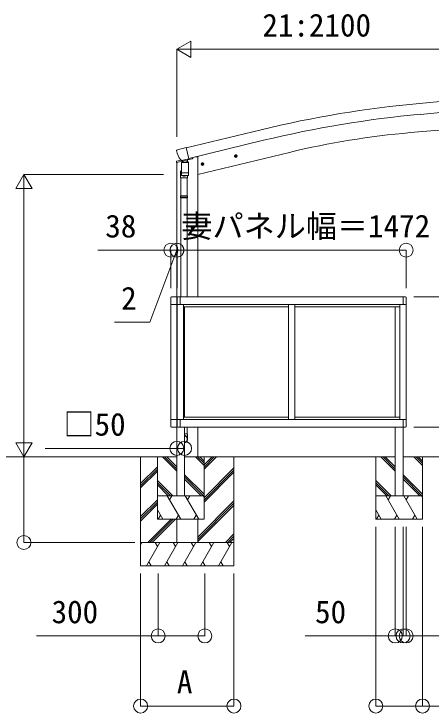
# Model space of a CAD drawing. Units: millimetres, scale not verified. Extents: x -29696 to 25304, y -20999 to 19001.
# Drawn here: x -24602 to -21922, y -17439 to -12949 of the extents above; entities that cross this region are included whole.
import ezdxf
from ezdxf.enums import TextEntityAlignment as Align

# ---------------------------------------------------------------- set-up
doc = ezdxf.new("R2010")
doc.units = ezdxf.units.MM
doc.header["$LTSCALE"] = 100
for name, color, linetype, lineweight in [('0-2_YKK_N1', 2, 'Continuous', 9), ('0-3_YKK_Z1', 7, 'Continuous', 9), ('0-4_YKK_A1', 4, 'Continuous', 9)]:
    doc.layers.add(name, color=color, linetype=linetype, lineweight=lineweight)
doc.styles.add('ＭＳ ゴシック', font='')
doc.styles.get('ＭＳ ゴシック').set_extended_font_data('MS Gothic')

msp = doc.modelspace()

# ---------------------------------------------------------------- linework, layer by layer
at = {"layer": '0-2_YKK_N1'}
for p, q in [((-23555.4, -13175.9), (-23464.5, -13123.4)), ((-23555.4, -13175.9), (-23464.5, -13123.4)), ((-23464.5, -13123.4), (-23464.5, -13228.4)), ((-23464.5, -13228.4), (-23464.5, -13123.4)), ((-23555.4, -13737.9), (-23555.4, -13174.9)), ((-23464.5, -13228.4), (-23555.4, -13175.9)), ((-23555.4, -13175.9), (-23464.5, -13228.4)), ((-23555.4, -13175.9), (-23373.5, -13175.9)), ((-23450.4, -13175.9), (-21560.4, -13175.9)), ((-24590.4, -14070.5), (-24537.9, -13979.5)), ((-24537.9, -13979.5), (-24590.4, -14070.5)), ((-23641.1, -13979.5), (-24538.9, -13979.5)), ((-24537.9, -13979.5), (-24485.4, -14070.5)), ((-24537.9, -13979.5), (-24485.4, -14070.5)), ((-24537.9, -13979.5), (-24537.9, -14161.4)), ((-24485.4, -14070.5), (-24590.4, -14070.5)), ((-24590.4, -14070.5), (-24485.4, -14070.5)), ((-24537.9, -14084.5), (-24537.9, -15688.6)), ((-23593.4, -14709.3), (-23593.4, -14465.2)), ((-23555.4, -14709.3), (-23555.4, -14465.2)), ((-23555.4, -14709.3), (-23555.4, -14465.2)), ((-23553.4, -14466.2), (-23555.4, -14466.2)), ((-23553.4, -14664.7), (-23553.4, -14465.2)), ((-23553.4, -14709.3), (-23553.4, -14465.2)), ((-22081.4, -14466.2), (-23553.4, -14466.2)), ((-22081.4, -14709.3), (-22081.4, -14465.2)), ((-22031.2, -14766.2), (-20190.8, -14766.2)), ((-22031.2, -14766.2), (-20944.2, -14766.2)), ((-24537.9, -15793.6), (-24537.9, -15611.7)), ((-22031.2, -15602.2), (-20944.2, -15602.2)), ((-23555.4, -15657.1), (-23555.4, -15740)), ((-23505.4, -15657.1), (-23505.4, -15740)), ((-24537.9, -15793.6), (-24590.4, -15702.6)), ((-24485.4, -15702.6), (-24590.4, -15702.6)), ((-24590.3, -15702.6), (-24485.3, -15702.6)), ((-24537.9, -15793.6), (-24590.3, -15702.6)), ((-24485.3, -15702.6), (-24537.9, -15793.6)), ((-24537.9, -15793.6), (-24485.4, -15702.6)), ((-23641.1, -15793.6), (-24538.9, -15793.6)), ((-23780.2, -15793.6), (-24538.9, -15793.6)), ((-24537.9, -16343.5), (-24537.9, -15793.6)), ((-22031.2, -15793.6), (-20190.8, -15793.6)), ((-22276.4, -16243.6), (-22276.4, -17394.6)), ((-22151.4, -16243.6), (-22151.4, -16944.6)), ((-22101.4, -16243.6), (-22101.4, -16944.6)), ((-22101.4, -16243.6), (-22101.4, -16944.6)), ((-22081.4, -16243.6), (-22081.4, -16944.6)), ((-21976.4, -16243.6), (-21976.4, -17394.6)), ((-23825.1, -16343.5), (-24538.9, -16343.5)), ((-23787.9, -16543.5), (-23787.9, -17394.6)), ((-23675.4, -16543.5), (-23675.4, -16944.6)), ((-23375.4, -16543.5), (-23375.4, -16944.6)), ((-23187.9, -16543.5), (-23187.9, -17394.6)), ((-24457, -16943.6), (-23375.4, -16943.6)), ((-22731.5, -16943.6), (-22151.4, -16943.6)), ((-22101.4, -16943.6), (-22151.4, -16943.6)), ((-22101.4, -16943.6), (-22081.4, -16943.6)), ((-21489.3, -16943.6), (-22081.4, -16943.6)), ((-23787.9, -17393.6), (-23187.9, -17393.6)), ((-22276.4, -17393.6), (-21272.3, -17393.6))]:
    msp.add_line(p, q, dxfattribs=at)
for points in [[(-23555.4, -14466.2), (-23593.4, -14466.2), (-24063.3, -14466.2)], [(-23554.4, -14466.2), (-23729.7, -14929.3), (-23956.5, -14929.3)], [(-23505.4, -15739), (-23555.4, -15739), (-24400.9, -15739)]]:
    msp.add_lwpolyline(points, dxfattribs=at)
for centre in [(-23593.4, -14466.2), (-23555.4, -14466.2), (-23555.4, -14466.2), (-23553.4, -14466.2), (-23553.4, -14466.2), (-22081.4, -14466.2), (-23555.4, -15739), (-23505.4, -15739), (-24537.9, -16343.5), (-23675.4, -16943.6), (-23375.4, -16943.6), (-22151.4, -16943.6), (-22101.4, -16943.6), (-22101.4, -16943.6), (-22081.4, -16943.6), (-23787.9, -17393.6), (-23187.9, -17393.6), (-22276.4, -17393.6), (-21976.4, -17393.6)]:
    msp.add_circle(centre, 45, dxfattribs=at)
at = {"layer": '0-3_YKK_Z1'}
for p, q in [((-26154.5, -15793.6), (-23555.4, -15793.6)), ((-23787.9, -15793.6), (-23787.9, -16493.5)), ((-23680.3, -16193.6), (-23680.3, -15793.6)), ((-23555.3, -15886.3), (-23648.1, -15793.6)), ((-23555.3, -15872.2), (-23633.9, -15793.6)), ((-23555.3, -15858), (-23619.8, -15793.6)), ((-23505.4, -15793.6), (-22151.4, -15793.6)), ((-23380.3, -15849.2), (-23436, -15793.6)), ((-23380.3, -15835), (-23421.8, -15793.6)), ((-23380.3, -15820.9), (-23407.7, -15793.6)), ((-23380.4, -15873.2), (-23300.8, -15793.6)), ((-23380.4, -15859), (-23314.9, -15793.6)), ((-23380.4, -15844.9), (-23329, -15793.6)), ((-23380.3, -15793.6), (-23380.3, -16193.6)), ((-23187.9, -15793.6), (-23187.9, -16493.5)), ((-22276.3, -16193.6), (-22276.3, -15793.6)), ((-22151.3, -15886.3), (-22244.1, -15793.6)), ((-22151.3, -15872.2), (-22229.9, -15793.6)), ((-22151.3, -15858), (-22215.8, -15793.6)), ((-22101.4, -15793.6), (-19907.8, -15793.6)), ((-21976.3, -15849.2), (-22032, -15793.6)), ((-21976.3, -15835), (-22017.8, -15793.6)), ((-21976.3, -15820.9), (-22003.7, -15793.6)), ((-21976.3, -15793.6), (-21976.3, -16193.6)), ((-23787.9, -15965.1), (-23680.4, -15857.6)), ((-23787.9, -15979.2), (-23680.4, -15871.7)), ((-23787.9, -15993.3), (-23680.4, -15885.8)), ((-23380.4, -16057), (-23187.9, -15864.5)), ((-23380.4, -16071.2), (-23187.9, -15878.7)), ((-23380.3, -16033), (-23505.3, -15908)), ((-23383.9, -16043.6), (-23505.3, -15922.2)), ((-23398.1, -16043.6), (-23505.3, -15936.3)), ((-23380.4, -16085.3), (-23187.9, -15892.8)), ((-21976.3, -16033), (-22101.3, -15908)), ((-21979.9, -16043.6), (-22101.3, -15922.2)), ((-21994.1, -16043.6), (-22101.3, -15936.3)), ((-23581.9, -16043.6), (-23680.3, -15945.2)), ((-23596.1, -16043.6), (-23680.3, -15959.3)), ((-23610.2, -16043.6), (-23680.3, -15973.4)), ((-22177.9, -16043.6), (-22276.3, -15945.2)), ((-22192.1, -16043.6), (-22276.3, -15959.3)), ((-22206.2, -16043.6), (-22276.3, -15973.4)), ((-23787.9, -16177.2), (-23680.4, -16069.7)), ((-23680.4, -16043.6), (-23380.4, -16043.6)), ((-23530.3, -16193.5), (-23616.9, -16043.6)), ((-23601.9, -16069.5), (-23586.9, -16043.5)), ((-23414.9, -16193.5), (-23501.5, -16043.5)), ((-23486.5, -16069.5), (-23471.5, -16043.6)), ((-23380.3, -16053.4), (-23386, -16043.5)), ((-22276.4, -16043.6), (-21976.4, -16043.6)), ((-22126.3, -16193.5), (-22212.9, -16043.6)), ((-22197.9, -16069.5), (-22182.9, -16043.5)), ((-22010.9, -16193.5), (-22097.5, -16043.5)), ((-22082.5, -16069.5), (-22067.5, -16043.6)), ((-21976.3, -16053.4), (-21982, -16043.5)), ((-23787.9, -16191.3), (-23680.4, -16083.8)), ((-23787.9, -16205.5), (-23680.4, -16098)), ((-23420.4, -16309.2), (-23187.9, -16076.7)), ((-23420.4, -16323.3), (-23187.9, -16090.8)), ((-23420.4, -16337.4), (-23187.9, -16104.9)), ((-23645.8, -16193.5), (-23680.3, -16133.7)), ((-22241.8, -16193.5), (-22276.3, -16133.7)), ((-23742.1, -16343.6), (-23592.1, -16193.6)), ((-23728, -16343.6), (-23578, -16193.6)), ((-23713.8, -16343.6), (-23563.8, -16193.6)), ((-23380.3, -16193.6), (-23680.3, -16193.6)), ((-23660.8, -16167.6), (-23675.8, -16193.5)), ((-23545.3, -16167.6), (-23560.3, -16193.5)), ((-23555.4, -16193.6), (-23555.4, -16343.6)), ((-23429.9, -16167.6), (-23444.9, -16193.5)), ((-23420.4, -16193.6), (-23420.4, -16343.6)), ((-21976.3, -16193.6), (-22276.3, -16193.6)), ((-22256.8, -16167.6), (-22271.8, -16193.5)), ((-22141.3, -16167.6), (-22156.3, -16193.5)), ((-22025.9, -16167.6), (-22040.9, -16193.5)), ((-23242.6, -16343.6), (-23187.9, -16288.8)), ((-23228.5, -16343.6), (-23187.9, -16302.9)), ((-23214.4, -16343.6), (-23187.9, -16317.1)), ((-23787.9, -16358.6), (-23779.2, -16343.5)), ((-23187.9, -16343.6), (-23787.9, -16343.6)), ((-23750.3, -16493.5), (-23663.7, -16343.5)), ((-23678.7, -16369.5), (-23693.7, -16343.6)), ((-23634.9, -16493.5), (-23548.3, -16343.6)), ((-23563.3, -16369.5), (-23578.3, -16343.5)), ((-23519.4, -16493.5), (-23432.8, -16343.6)), ((-23447.8, -16369.5), (-23462.8, -16343.5)), ((-23403.9, -16493.5), (-23317.3, -16343.6)), ((-23332.3, -16369.5), (-23347.3, -16343.5)), ((-23288.5, -16493.5), (-23201.9, -16343.6)), ((-23231.9, -16343.6), (-23216.9, -16369.5)), ((-23735.3, -16467.6), (-23720.3, -16493.5)), ((-23619.9, -16467.6), (-23604.9, -16493.5)), ((-23504.4, -16467.6), (-23489.4, -16493.5)), ((-23388.9, -16467.6), (-23373.9, -16493.5)), ((-23273.5, -16467.6), (-23258.5, -16493.5)), ((-23787.9, -16493.5), (-23187.9, -16493.5))]:
    msp.add_line(p, q, dxfattribs=at)
at = {"layer": '0-4_YKK_A1'}
for p, q in [((-21501.9, -13479.6), (-21995.9, -13524.2)), ((-21495.8, -13549.4), (-21989.6, -13593.9)), ((-21496, -13662.8), (-22053.8, -13711.6)), ((-23495.3, -13809.7), (-23014.3, -13692.8)), ((-23478.8, -13877.7), (-22997.7, -13760.8)), ((-23555, -13823.6), (-23549.9, -13822.1)), ((-23549.9, -13822.4), (-23495.8, -13807.6)), ((-23549.9, -13822.4), (-23549.9, -13822.1)), ((-23478.3, -13879.8), (-23495.8, -13807.6)), ((-23432.4, -13866.6), (-23452.7, -13871.4)), ((-23452.7, -13871.4), (-23452.7, -13874.7)), ((-23420.4, -13866.6), (-23432.5, -13866.6)), ((-23420.4, -13866.6), (-23432.4, -13866.6)), ((-23420.4, -13979.5), (-22832.1, -13838.3)), ((-23420.4, -13866.6), (-23420.4, -14766.2)), ((-23185.9, -13864.1), (-23166.4, -13859.4)), ((-23181.3, -13856.3), (-23183.4, -13863.5)), ((-23174, -13854.6), (-23181.3, -13856.3)), ((-23173.8, -13871.5), (-23178.5, -13852.1)), ((-23168.8, -13860), (-23174, -13854.6)), ((-23171, -13867.2), (-23168.8, -13860)), ((-23557.3, -13903.7), (-23518.4, -13894.4)), ((-23557.3, -13896.8), (-23557.3, -13903.7)), ((-23555.4, -13903.3), (-23555.4, -14768.4)), ((-23555.4, -13904.1), (-23555.4, -14768.6)), ((-23528.9, -13887.6), (-23555, -13893.9)), ((-23529.4, -13887.1), (-23528.3, -13888.2)), ((-23528.3, -13888.2), (-23527.7, -13888.7)), ((-23527.7, -13888.7), (-23527.1, -13889.1)), ((-23527.1, -13889.1), (-23526.4, -13889.5)), ((-23526.4, -13889.5), (-23525.7, -13889.8)), ((-23525.7, -13889.8), (-23524.9, -13890)), ((-23479.5, -13902.4), (-23525.3, -13902.4)), ((-23525.3, -13970.4), (-23525.3, -13902.4)), ((-23524.9, -13890), (-23524.1, -13890.2)), ((-23524.1, -13890.2), (-23523.3, -13890.3)), ((-23518, -13902.4), (-23523.8, -13902.4)), ((-23523.3, -13890.3), (-23523, -13890.3)), ((-23523, -13890.3), (-23522.6, -13890.3)), ((-23522.6, -13890.3), (-23521, -13890.1)), ((-23521, -13890.1), (-23516.4, -13889)), ((-23518.4, -13889.5), (-23518.4, -13896.4)), ((-23518, -13896.4), (-23518.4, -13896.4)), ((-23518, -13896.4), (-23518, -13902.4)), ((-23517.9, -13901.5), (-23518, -13902.4)), ((-23486.8, -13902.4), (-23518, -13902.4)), ((-23517.7, -13900.7), (-23517.9, -13901.5)), ((-23517.4, -13899.9), (-23517.7, -13900.7)), ((-23517.1, -13899.2), (-23517.4, -13899.9)), ((-23516.8, -13898.5), (-23517.1, -13899.2)), ((-23516.4, -13897.8), (-23516.8, -13898.5)), ((-23478.3, -13879.8), (-23516.4, -13889)), ((-23516, -13897.1), (-23516.4, -13897.8)), ((-23515.6, -13896.7), (-23516, -13897.1)), ((-23515.2, -13896.2), (-23515.6, -13896.7)), ((-23514.8, -13895.8), (-23515.2, -13896.2)), ((-23514.3, -13895.4), (-23514.8, -13895.8)), ((-23513.8, -13895), (-23514.3, -13895.4)), ((-23513.3, -13894.7), (-23513.8, -13895)), ((-23512.7, -13894.4), (-23513.3, -13894.7)), ((-23512.1, -13894.1), (-23512.7, -13894.4)), ((-23510.8, -13893.6), (-23512.1, -13894.1)), ((-23509.4, -13893.2), (-23510.8, -13893.6)), ((-23508, -13892.9), (-23509.4, -13893.2)), ((-23506.4, -13892.7), (-23508, -13892.9)), ((-23504.8, -13892.5), (-23506.4, -13892.7)), ((-23502.3, -13892.4), (-23504.8, -13892.5)), ((-23499.9, -13892.5), (-23502.3, -13892.4)), ((-23498.3, -13892.7), (-23499.9, -13892.5)), ((-23496.7, -13892.9), (-23498.3, -13892.7)), ((-23495.3, -13893.2), (-23496.7, -13892.9)), ((-23493.8, -13893.7), (-23495.3, -13893.2)), ((-23493.1, -13893.9), (-23493.8, -13893.7)), ((-23492.5, -13894.2), (-23493.1, -13893.9)), ((-23491.8, -13894.6), (-23492.5, -13894.2)), ((-23491.2, -13894.9), (-23491.8, -13894.6)), ((-23490.7, -13895.3), (-23491.2, -13894.9)), ((-23490.2, -13895.7), (-23490.7, -13895.3)), ((-23489.7, -13896.1), (-23490.2, -13895.7)), ((-23489.3, -13896.6), (-23489.7, -13896.1)), ((-23488.9, -13897.1), (-23489.3, -13896.6)), ((-23488.5, -13897.6), (-23488.9, -13897.1)), ((-23488.1, -13898.3), (-23488.5, -13897.6)), ((-23487.8, -13899.1), (-23488.1, -13898.3)), ((-23487.5, -13899.9), (-23487.8, -13899.1)), ((-23487.2, -13900.7), (-23487.5, -13899.9)), ((-23486.8, -13902.4), (-23487.2, -13900.7)), ((-23486.4, -13896.4), (-23486.8, -13896.4)), ((-23481.1, -13902.4), (-23486.8, -13902.4)), ((-23481.1, -13902.4), (-23486.8, -13902.4)), ((-23486.4, -13886.7), (-23456.6, -13879.5)), ((-23486.4, -13881.8), (-23486.4, -13896.4)), ((-23479.5, -13902.4), (-23479.5, -13970.4)), ((-23399.8, -13915.5), (-23380.3, -13910.8)), ((-23395.2, -13907.7), (-23397.4, -13914.9)), ((-23387.9, -13905.9), (-23395.2, -13907.7)), ((-23387.7, -13922.9), (-23392.4, -13903.4)), ((-23382.8, -13911.4), (-23387.9, -13905.9)), ((-23384.9, -13918.6), (-23382.8, -13911.4)), ((-23530.6, -13961.2), (-23531.4, -13964.6)), ((-23529.3, -13958), (-23530.6, -13961.2)), ((-23527.6, -13955), (-23529.3, -13958)), ((-23527.2, -13958.2), (-23528.6, -13961.4)), ((-23525.3, -13952.3), (-23527.6, -13955)), ((-23525.3, -13955.3), (-23527.2, -13958.2)), ((-23532.4, -14002.7), (-23532.4, -13972.3)), ((-23486.4, -14002.7), (-23532.4, -14002.7)), ((-23531.3, -13963.9), (-23531.9, -13966.9)), ((-23531.4, -13964.6), (-23531.7, -13968.1)), ((-23531.7, -13968.1), (-23531.4, -13971.6)), ((-23531.4, -13971.6), (-23530.6, -13975)), ((-23530.6, -13975), (-23529.3, -13978.2)), ((-23530.4, -14002.7), (-23530.4, -14117.1)), ((-23529.4, -13964.7), (-23529.7, -13968.1)), ((-23529.7, -13968.1), (-23529.4, -13971.5)), ((-23528.6, -13961.4), (-23529.4, -13964.7)), ((-23529.4, -13971.5), (-23528.6, -13974.8)), ((-23529.3, -13978.2), (-23527.6, -13981.2)), ((-23528.6, -13974.8), (-23527.2, -13978)), ((-23527.6, -13981.2), (-23525.3, -13983.9)), ((-23527.2, -13978), (-23525.3, -13980.8)), ((-23525.3, -13984.4), (-23525.3, -13971.9)), ((-23525.3, -13984.4), (-23525.3, -13984.4)), ((-23524.8, -13985.8), (-23524.8, -13985.8)), ((-23523.3, -13986.4), (-23502.4, -13986.4)), ((-23522.5, -13986.4), (-23519.4, -13988.4)), ((-23519.4, -13988.4), (-23516, -13989.8)), ((-23518.8, -13986.4), (-23515.6, -13987.9)), ((-23516, -13989.8), (-23512.4, -13990.7)), ((-23515.6, -13987.9), (-23512.2, -13988.7)), ((-23512.4, -13990.7), (-23508.7, -13991)), ((-23512.2, -13988.7), (-23508.7, -13989)), ((-23508.7, -13989), (-23505.2, -13988.7)), ((-23508.7, -13991), (-23505, -13990.7)), ((-23505.2, -13988.7), (-23501.8, -13987.9)), ((-23505, -13990.7), (-23501.4, -13989.8)), ((-23502.4, -13986.4), (-23481.5, -13986.4)), ((-23501.8, -13987.9), (-23498.6, -13986.4)), ((-23501.4, -13989.8), (-23498, -13988.4)), ((-23498, -13988.4), (-23494.9, -13986.4)), ((-23488.4, -14002.7), (-23488.4, -14117.1)), ((-23486.4, -13986.4), (-23486.4, -14002.7)), ((-23480, -13985.8), (-23480, -13985.8)), ((-23479.6, -13984.4), (-23479.6, -13984.4)), ((-23479.5, -13970.4), (-23479.5, -13971.9)), ((-23532.4, -14119.1), (-23531.4, -14117.1)), ((-23486.4, -14119.1), (-23532.4, -14119.1)), ((-23486.4, -14127.1), (-23532.4, -14127.1)), ((-23487.4, -14117.1), (-23531.4, -14117.1)), ((-23487.4, -14129.1), (-23531.4, -14129.1)), ((-23530.4, -14129.1), (-23530.4, -14766.2)), ((-23488.4, -14129.1), (-23488.4, -14766.2)), ((-23486.4, -14119.1), (-23487.4, -14117.1)), ((-23486.4, -14127.1), (-23487.4, -14129.1)), ((-23486.4, -14119.1), (-23486.4, -14127.1)), ((-23454.4, -14315.5), (-23460.9, -14319.3)), ((-23460.9, -14319.3), (-23460.9, -14326.8)), ((-23454.4, -14333.1), (-23454.4, -14313.1)), ((-23447.9, -14319.3), (-23454.4, -14315.5)), ((-23444.4, -14323.1), (-23464.4, -14323.1)), ((-23460.9, -14326.8), (-23454.4, -14330.6)), ((-23588.9, -14765.7), (-23559.9, -14765.7)), ((-23533.4, -14765.8), (-23548.7, -14766.5)), ((-23533.4, -14765.8), (-23533.4, -14814.9)), ((-22101.4, -14766.2), (-23533.4, -14766.2)), ((-22151.4, -14766.2), (-22101.4, -14766.2)), ((-22101.4, -14814.9), (-22101.4, -14765.7)), ((-22101.4, -14765.7), (-22086.1, -14766.5)), ((-23594.4, -14814.9), (-23594.4, -14771.2)), ((-23554.4, -14771.2), (-23554.4, -14814.9)), ((-23553.9, -14779.7), (-23554.4, -14779.7)), ((-23553.9, -14772), (-23553.9, -14814.9)), ((-22080.9, -14772), (-22080.9, -14814.9)), ((-23554.4, -14814.9), (-23594.4, -14814.9)), ((-23593.4, -15553.5), (-23593.4, -14814.9)), ((-23555.4, -14814.8), (-23555.4, -15553.4)), ((-23553.9, -14814.7), (-23554.4, -14814.7)), ((-23533.4, -14814.9), (-23553.9, -14814.9)), ((-23553.4, -15553.5), (-23553.4, -14814.9)), ((-22101.4, -14814.7), (-23533.4, -14814.7)), ((-23513.4, -15553.7), (-23513.4, -14814.7)), ((-22837.4, -14830.7), (-23513.4, -14830.7)), ((-23505.4, -15537.7), (-23505.4, -14830.7)), ((-22837.4, -15553.7), (-22837.4, -14814.7)), ((-22797.4, -15553.7), (-22797.4, -14814.7)), ((-22121.4, -14830.7), (-22797.4, -14830.7)), ((-22151.4, -15537.7), (-22151.4, -14830.7)), ((-22121.4, -15553.7), (-22121.4, -14814.7)), ((-22101.4, -14814.9), (-22080.9, -14814.9)), ((-22081.4, -15553.5), (-22081.4, -14814.9)), ((-23594.4, -15553.5), (-23594.4, -15597.2)), ((-23554.4, -15553.5), (-23594.4, -15553.5)), ((-23554.4, -15597.2), (-23554.4, -15553.5)), ((-23553.9, -15554.7), (-23554.4, -15554.7)), ((-23533.4, -15553.5), (-23553.9, -15553.5)), ((-23553.9, -15596.5), (-23553.9, -15553.5)), ((-23533.4, -15602.7), (-23533.4, -15553.5)), ((-22101.4, -15553.7), (-23533.4, -15553.7)), ((-22837.4, -15537.7), (-23513.4, -15537.7)), ((-22121.4, -15537.7), (-22797.4, -15537.7)), ((-22101.4, -15602.7), (-22101.4, -15553.2)), ((-22101.4, -15553.5), (-22080.9, -15553.5)), ((-22080.9, -15596.5), (-22080.9, -15553.5)), ((-23588.9, -15602.7), (-23559.9, -15602.7)), ((-23555.4, -15600.9), (-23555.4, -16043.6)), ((-23553.9, -15589.7), (-23554.4, -15589.7)), ((-23533.4, -15602.7), (-23548.7, -15601.9)), ((-23533.4, -15602.2), (-22101.4, -15602.2)), ((-23505.4, -15602.2), (-23505.4, -16043.6)), ((-23488.4, -15602.2), (-23488.4, -15644.9)), ((-23420.4, -15602.2), (-23420.4, -15793.6)), ((-22151.4, -15602.2), (-22151.4, -16043.6)), ((-22101.4, -15602.7), (-22086.1, -15601.9)), ((-22101.4, -16043.6), (-22101.4, -15602.2)), ((-23501.9, -15656.1), (-23505.4, -15655.2)), ((-23501.9, -15657.9), (-23505.4, -15657)), ((-23502.1, -15659.9), (-23505.4, -15659)), ((-23499, -15661.3), (-23502.1, -15659.9)), ((-23498.7, -15657.5), (-23501.9, -15656.1)), ((-23498.7, -15659.3), (-23501.9, -15657.9)), ((-23496.2, -15663.3), (-23499, -15661.3)), ((-23495.6, -15659.4), (-23498.7, -15657.5)), ((-23495.6, -15661.2), (-23498.7, -15659.3)), ((-23493.7, -15665.6), (-23496.2, -15663.3)), ((-23492.9, -15661.8), (-23495.6, -15659.4)), ((-23492.9, -15663.5), (-23495.6, -15661.2)), ((-23491.7, -15668.3), (-23493.7, -15665.6)), ((-23490.7, -15664.5), (-23492.9, -15661.8)), ((-23490.7, -15666.2), (-23492.9, -15663.5)), ((-23488.8, -15667.5), (-23490.7, -15664.5)), ((-23488.8, -15669.3), (-23490.7, -15666.2)), ((-23505.4, -15700.1), (-23502.1, -15699.2)), ((-23505.4, -15702.6), (-23501.9, -15701.7)), ((-23502.1, -15699.2), (-23499, -15697.8)), ((-23501.9, -15701.7), (-23498.7, -15700.3)), ((-23499, -15697.8), (-23496.2, -15695.8)), ((-23498.7, -15700.3), (-23495.6, -15698.3)), ((-23496.2, -15695.8), (-23493.7, -15693.5)), ((-23495.6, -15698.3), (-23492.9, -15696)), ((-23493.7, -15693.5), (-23491.7, -15690.8)), ((-23492.9, -15696), (-23490.7, -15693.2)), ((-23490.1, -15671.3), (-23491.7, -15668.3)), ((-23491.7, -15690.8), (-23490.1, -15687.8)), ((-23490.7, -15693.2), (-23488.8, -15690.1)), ((-23489, -15674.5), (-23490.1, -15671.3)), ((-23490.1, -15687.8), (-23489, -15684.6)), ((-23488.4, -15677.9), (-23489, -15674.5)), ((-23489, -15684.6), (-23488.4, -15681.2)), ((-23487.5, -15670.8), (-23488.8, -15667.5)), ((-23487.5, -15672.6), (-23488.8, -15669.3)), ((-23488.8, -15690.1), (-23487.5, -15686.7)), ((-23488.4, -15681.2), (-23488.4, -15677.9)), ((-23486.6, -15674.3), (-23487.5, -15670.8)), ((-23486.6, -15676), (-23487.5, -15672.6)), ((-23487.5, -15686.7), (-23486.6, -15683.2)), ((-23486.4, -15677.8), (-23486.6, -15674.3)), ((-23486.4, -15679.6), (-23486.6, -15676)), ((-23486.6, -15683.2), (-23486.4, -15679.6))]:
    msp.add_line(p, q, dxfattribs=at)
for points in [[(-23183.4, -13863.5), (-23178.3, -13869), (-23171, -13867.2)], [(-23486.8, -13896.4), (-23486.8, -13902.4), (-23518, -13902.4), (-23523.8, -13902.4)], [(-23523.8, -13902.4), (-23520.7, -13899), (-23518.4, -13896.4)], [(-23520.7, -13899), (-23519.5, -13897.7), (-23518, -13896.4)], [(-23486.8, -13896.4), (-23485.4, -13897.7), (-23484.1, -13899)], [(-23481.1, -13902.4), (-23484.1, -13899), (-23486.4, -13896.4)], [(-23397.4, -13914.9), (-23392.2, -13920.3), (-23384.9, -13918.6)], [(-23525.3, -13971.9), (-23525.3, -13970.4), (-23479.5, -13970.4)], [(-23479.6, -13971.9), (-23479.5, -13971.9), (-23479.5, -13984.4)], [(-23532.4, -14119.1), (-23532.4, -14127.1), (-23531.4, -14129.1)], [(-23454.4, -14330.6), (-23447.9, -14326.8), (-23447.9, -14319.3)], [(-23486.4, -15679.6), (-23486.4, -15644.9), (-23505.4, -15644.9)]]:
    msp.add_lwpolyline(points, dxfattribs=at)
for centre, radius in [((-23176.1, -13861.8), 8.5), ((-23176.1, -13861.8), 7.7), ((-23176.1, -13861.8), 6.5), ((-23390.1, -13913.1), 8.5), ((-23390.1, -13913.1), 7.7), ((-23390.1, -13913.1), 6.5), ((-23454.4, -14323.1), 8.5), ((-23454.4, -14323.1), 7.7), ((-23454.4, -14323.1), 6.5)]:
    msp.add_circle(centre, radius, dxfattribs=at)
for centre, radius, start, end in [((-21370.4, -20460.6), 6964.6, 95.15276, 103.65276), ((-21370.4, -20460.6), 6894.6, 95.15276, 103.65276), ((-21590.2, -19011.4), 5320.1, 95, 103.5), ((-23554.4, -13825.5), 2, 106.6697, 186.6253), ((-23443.2, -13812.6), 114, 186.6253, 220.8296), ((-23554.3, -13896.8), 3, 103.5, 180), ((-23457.7, -13874.7), 5, 283.5, 0), ((-23502.4, -13972.3), 30, 169.4761, 180), ((-23523.3, -13984.4), 2, 180, 221.3929), ((-23523.3, -13984.4), 2, 221.4096, 270), ((-23481.5, -13984.4), 2, 270, 318.5904), ((-23481.5, -13984.4), 2, 318.613, 0), ((-23588.9, -14771.2), 5.5, 90, 180), ((-23559.9, -14771.2), 5.5, 0, 90), ((-23548.4, -14772), 5.5, 93, 180), ((-22086.4, -14772), 5.5, 0, 87), ((-23588.9, -15597.2), 5.5, 180, 270), ((-23559.9, -15597.2), 5.5, 270, 0), ((-23548.4, -15596.5), 5.5, 180, 267), ((-22086.4, -15596.5), 5.5, 273, 0)]:
    msp.add_arc(centre, radius, start, end, dxfattribs=at)

# ---------------------------------------------------------------- texts
at = {"layer": '0-2_YKK_N1', "color": 4, "style": 'ＭＳ ゴシック'}
for s, p in [('21:2100', (-23005.4, -13138.4)), ('妻パネル幅＝1472', (-23526, -14428.7)), ('38', (-24015, -14428.7)), ('2', (-23913.1, -14891.8)), ('□50', (-24283.8, -15701.5)), ('300', (-24360.1, -16906)), ('50', (-22667, -16906)), ('A', (-23554.8, -17356.1))]:
    msp.add_text(s, height=146.6, dxfattribs=at).set_placement(p, align=Align.BOTTOM_LEFT)

doc.saveas('drawing.dxf')
